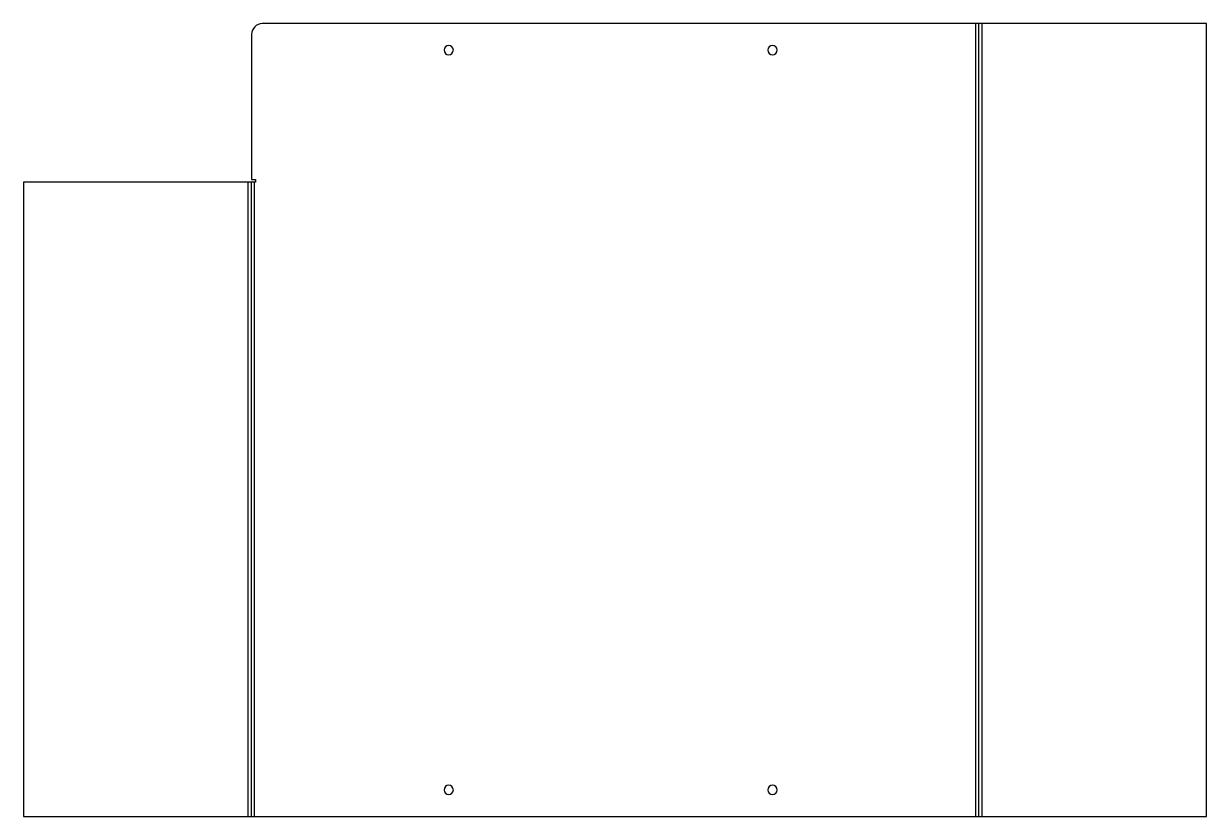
# Model space of a CAD drawing. Header units: millimetres. Extents: x 0 to 448, y 0 to 300.
import ezdxf

# ---------------------------------------------------------------- set-up
doc = ezdxf.new("R2010")
doc.units = ezdxf.units.MM

msp = doc.modelspace()

# ---------------------------------------------------------------- linework, layer by layer
at = {"layer": 'BEND'}
for p, q in [((361.39, 0), (361.39, 300)), ((86.13, 240), (86.13, 0))]:
    msp.add_line(p, q, dxfattribs=at)
at = {"layer": 'BEND_EXTENT'}
for p, q in [((360.26, 0), (360.26, 300)), ((362.52, 300), (362.52, 0)), ((85, 0), (85, 240)), ((87.26, 240), (87.26, 0))]:
    msp.add_line(p, q, dxfattribs=at)
at = {"layer": 'INTERIOR_PROFILES', "extrusion": (0, 0, -1)}
for centre in [(-160.84, 290), (-283.36, 290), (-160.84, 10), (-283.36, 10)]:
    msp.add_circle(centre, 1.75, dxfattribs=at)
at = {"layer": 'OUTER_PROFILES'}
msp.add_lwpolyline([(447.52, 300), (90.26, 300, 0.414214), (86.26, 296), (86.26, 241), (87.76, 241), (87.76, 240), (0, 240), (0, 0), (447.52, 0)], format="xyb", close=True, dxfattribs=at)

doc.saveas('drawing.dxf')
